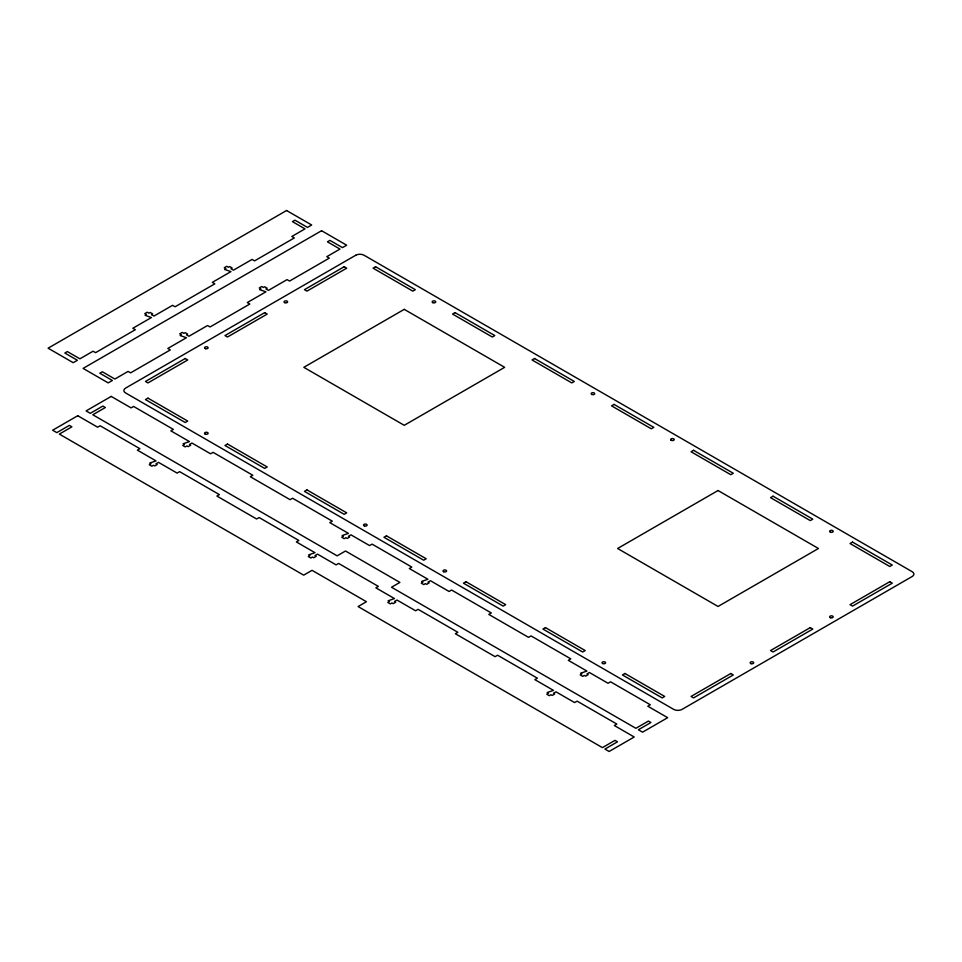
<?xml version="1.0" encoding="UTF-8"?>
<svg xmlns="http://www.w3.org/2000/svg" width="962" height="962" viewBox="0 0 962 962"><rect width="100%" height="100%" fill="white"/><g stroke="black" fill="none" stroke-linecap="round" stroke-linejoin="round"><path stroke-width="1.44" d="M286.58 210.51L48.1 348.196L73.208 362.686L77.393 360.281L64.839 353.03L67.34 351.575L79.894 358.826L93.073 351.214L95.587 352.669L135.329 329.713L132.828 328.27L151.443 317.52L145.166 315.344L146.416 314.622L144.745 313.66L147.258 312.205L148.93 313.167L150.192 312.446L152.693 313.901L151.443 314.622L153.956 316.065L172.571 305.327L175.084 306.77L214.827 283.826L212.313 282.371L230.94 271.621L224.663 269.456L225.914 268.723L224.242 267.761L226.755 266.306L228.427 267.28L229.677 266.546L232.191 268.001L230.94 268.723L233.441 270.178L252.068 259.427L254.581 260.87L294.324 237.927L291.811 236.484L304.99 228.872L292.436 221.621L294.949 220.178L307.503 227.417L311.688 225L286.58 210.51M321.573 230.712L83.093 368.398L108.189 382.888L112.374 380.471L99.82 373.232L102.333 371.777L114.887 379.028L128.066 371.416L130.579 372.871L170.322 349.915L167.809 348.472L186.436 337.722L180.159 335.546L181.409 334.824L179.738 333.85L182.251 332.407L183.922 333.369L185.173 332.648L187.686 334.103L186.436 334.824L188.937 336.267L207.564 325.517L210.065 326.972L249.819 304.028L247.306 302.573L265.921 291.823L259.644 289.646L260.906 288.925L259.235 287.963L261.736 286.508L263.42 287.482L264.67 286.748L267.183 288.203L265.921 288.925L268.434 290.38L287.049 279.629L289.562 281.072L329.305 258.129L326.803 256.674L339.983 249.074L327.429 241.823L329.942 240.368L342.484 247.619L346.669 245.202L321.573 230.712M77.754 415.728L52.645 430.218L56.83 432.635L69.384 425.384L71.897 426.839L59.343 434.09L303.679 575.156L312.049 570.322L366.438 601.719L358.08 606.553L602.416 747.618L614.971 740.379L617.472 741.822L604.93 749.073L609.114 751.49L634.211 737L614.333 725.516L616.846 724.073L577.104 701.13L574.591 702.573L555.976 691.822L553.463 693.277L554.713 693.999L552.212 695.454L550.949 694.72L549.278 695.694L546.765 694.239L548.448 693.277L547.186 692.544L553.463 690.379L534.848 679.629L537.361 678.174L497.607 655.23L495.093 656.673L455.351 633.73L457.864 632.287L418.109 609.331L415.608 610.786L396.981 600.035L394.48 601.478L395.731 602.212L393.217 603.655L391.967 602.933L390.295 603.895L387.782 602.452L389.454 601.478L388.203 600.757L394.48 598.58L375.853 587.83L378.367 586.387L338.624 563.443L336.111 564.886L317.496 554.136L314.983 555.591L316.233 556.313L313.72 557.756L312.47 557.034L310.798 558.008L308.285 556.553L309.956 555.591L308.706 554.858L314.983 552.693L296.368 541.943L298.869 540.488L259.127 517.544L256.613 518.987L216.871 496.043L219.384 494.6L179.629 471.645L177.116 473.1L158.502 462.349L155.988 463.792L157.251 464.526L154.738 465.969L153.487 465.247L151.804 466.209L149.302 464.766L150.974 463.792L149.711 463.071L155.988 460.894L137.374 450.144L139.887 448.701L100.132 425.757L97.631 427.2L77.754 415.728M111.207 396.416L86.099 410.906L90.284 413.323L102.838 406.072L105.351 407.527L92.797 414.766L337.133 555.844L345.502 551.01L399.891 582.407L391.522 587.241L635.87 728.306L648.424 721.067L650.925 722.51L638.383 729.761L642.556 732.178L667.664 717.688L647.787 706.204L650.3 704.761L610.557 681.805L608.044 683.26L589.429 672.51L586.916 673.965L588.167 674.687L585.666 676.13L584.403 675.408L582.731 676.37L580.218 674.927L581.89 673.965L580.639 673.232L586.916 671.067L568.302 660.317L570.803 658.862L531.06 635.918L528.547 637.361L488.804 614.417L491.317 612.962L451.563 590.019L449.062 591.474L430.435 580.723L427.922 582.166L429.184 582.9L426.671 584.343L425.42 583.621L423.749 584.583L421.236 583.14L422.907 582.166L421.657 581.445L427.922 579.268L409.307 568.518L411.82 567.075L372.078 544.119L369.564 545.574L350.938 534.824L348.436 536.279L349.687 537L347.174 538.443L345.923 537.722L344.252 538.684L341.738 537.241L343.41 536.279L342.159 535.545L348.436 533.381L329.81 522.631L332.323 521.176L292.58 498.232L290.067 499.675L250.324 476.731L252.826 475.276L213.083 452.332L210.57 453.787L191.955 443.037L189.442 444.48L190.704 445.202L188.191 446.657L186.929 445.935L185.257 446.897L182.756 445.454L184.427 444.48L183.165 443.759L189.442 441.582L170.827 430.832L173.34 429.389L133.586 406.433L131.085 407.888L111.207 396.416M355.712 255.255L125.589 388.107A5.916 3.415 0 0 0 125.589 392.941L673.689 709.379A5.916 3.415 0 0 0 682.058 709.379L912.168 576.515A5.916 3.415 0 0 0 912.168 571.693L364.081 255.255A5.916 3.415 0 0 0 355.712 255.255M185.209 358.513L145.466 381.469L147.98 382.912L187.722 359.968L185.209 358.513M264.706 312.626L224.964 335.57L227.477 337.013L267.22 314.069L264.706 312.626M344.204 266.727L304.449 289.67L306.962 291.125L346.717 268.17L344.204 266.727M147.98 398.136L145.466 399.579L185.209 422.522L187.722 421.079L147.98 398.136M375.577 266.727L373.076 268.17L412.818 291.125L415.331 289.67L375.577 266.727M404.244 309.355L303.824 367.328L404.244 425.312L504.653 367.328L404.244 309.355M227.477 444.023L224.964 445.478L264.706 468.422L267.22 466.979L227.477 444.023M455.074 312.626L452.561 314.069L492.316 337.013L494.817 335.57L455.074 312.626M306.962 489.923L304.449 491.378L344.204 514.321L346.717 512.866L306.962 489.923M534.571 358.513L532.058 359.968L571.801 382.912L574.314 381.469L534.571 358.513M386.459 535.822L383.946 537.265L423.701 560.221L426.202 558.766L386.459 535.822M614.069 404.413L611.555 405.856L651.298 428.811L653.811 427.356L614.069 404.413M465.957 581.709L463.443 583.164L503.186 606.108L505.699 604.665L465.957 581.709M693.554 450.312L691.053 451.755L730.795 474.699L733.309 473.256L693.554 450.312M718.037 490.524L617.616 548.496L718.037 606.469L818.446 548.496L718.037 490.524M545.442 627.609L542.941 629.064L582.683 652.008L585.197 650.552L545.442 627.609M773.051 496.2L770.538 497.655L810.293 520.598L812.794 519.155L773.051 496.2M624.939 673.508L622.426 674.951L662.181 697.907L664.694 696.452L624.939 673.508M852.548 542.099L850.035 543.542L889.778 566.498L892.291 565.043L852.548 542.099M730.795 673.508L691.053 696.452L693.554 697.907L733.309 674.951L730.795 673.508M810.293 627.609L770.538 650.552L773.051 652.008L812.794 629.064L810.293 627.609M889.778 581.709L850.035 604.665L852.548 606.108L892.291 583.164L889.778 581.709M205.086 434.006A1.78 1.022 0 0 0 208.057 433.537A1.78 1.022 0 0 0 205.88 432.287A1.78 1.022 0 0 0 205.086 434.006M364.442 525.961A1.78 1.022 0 0 0 367.111 525.072A1.78 1.022 0 0 0 364.442 524.182A1.78 1.022 0 0 0 364.442 525.961M205.459 348.653A1.78 1.022 0 0 0 208.117 347.763A1.78 1.022 0 0 0 205.459 346.885A1.78 1.022 0 0 0 205.459 348.653M591.678 394.384A1.78 1.022 0 0 0 594.648 393.927A1.78 1.022 0 0 0 592.472 392.676A1.78 1.022 0 0 0 591.678 394.384M432.696 302.597A1.78 1.022 0 0 0 435.666 302.14A1.78 1.022 0 0 0 433.489 300.878A1.78 1.022 0 0 0 432.696 302.597M284.584 302.597A1.78 1.022 0 0 0 287.554 302.14A1.78 1.022 0 0 0 285.377 300.878A1.78 1.022 0 0 0 284.584 302.597M830.531 532.239A1.78 1.022 0 0 0 833.188 531.349A1.78 1.022 0 0 0 830.531 530.459A1.78 1.022 0 0 0 830.531 532.239M602.561 663.479A1.78 1.022 0 0 0 605.531 663.022A1.78 1.022 0 0 0 603.354 661.76A1.78 1.022 0 0 0 602.561 663.479M443.566 571.693A1.78 1.022 0 0 0 446.536 571.224A1.78 1.022 0 0 0 444.36 569.973A1.78 1.022 0 0 0 443.566 571.693M751.033 663.648A1.78 1.022 0 0 0 753.703 662.758A1.78 1.022 0 0 0 751.033 661.868A1.78 1.022 0 0 0 751.033 663.648M830.531 617.748A1.78 1.022 0 0 0 833.188 616.858A1.78 1.022 0 0 0 830.531 615.969A1.78 1.022 0 0 0 830.531 617.748M671.175 440.283A1.78 1.022 0 0 0 674.146 439.826A1.78 1.022 0 0 0 671.969 438.564A1.78 1.022 0 0 0 671.175 440.283"/></g></svg>
